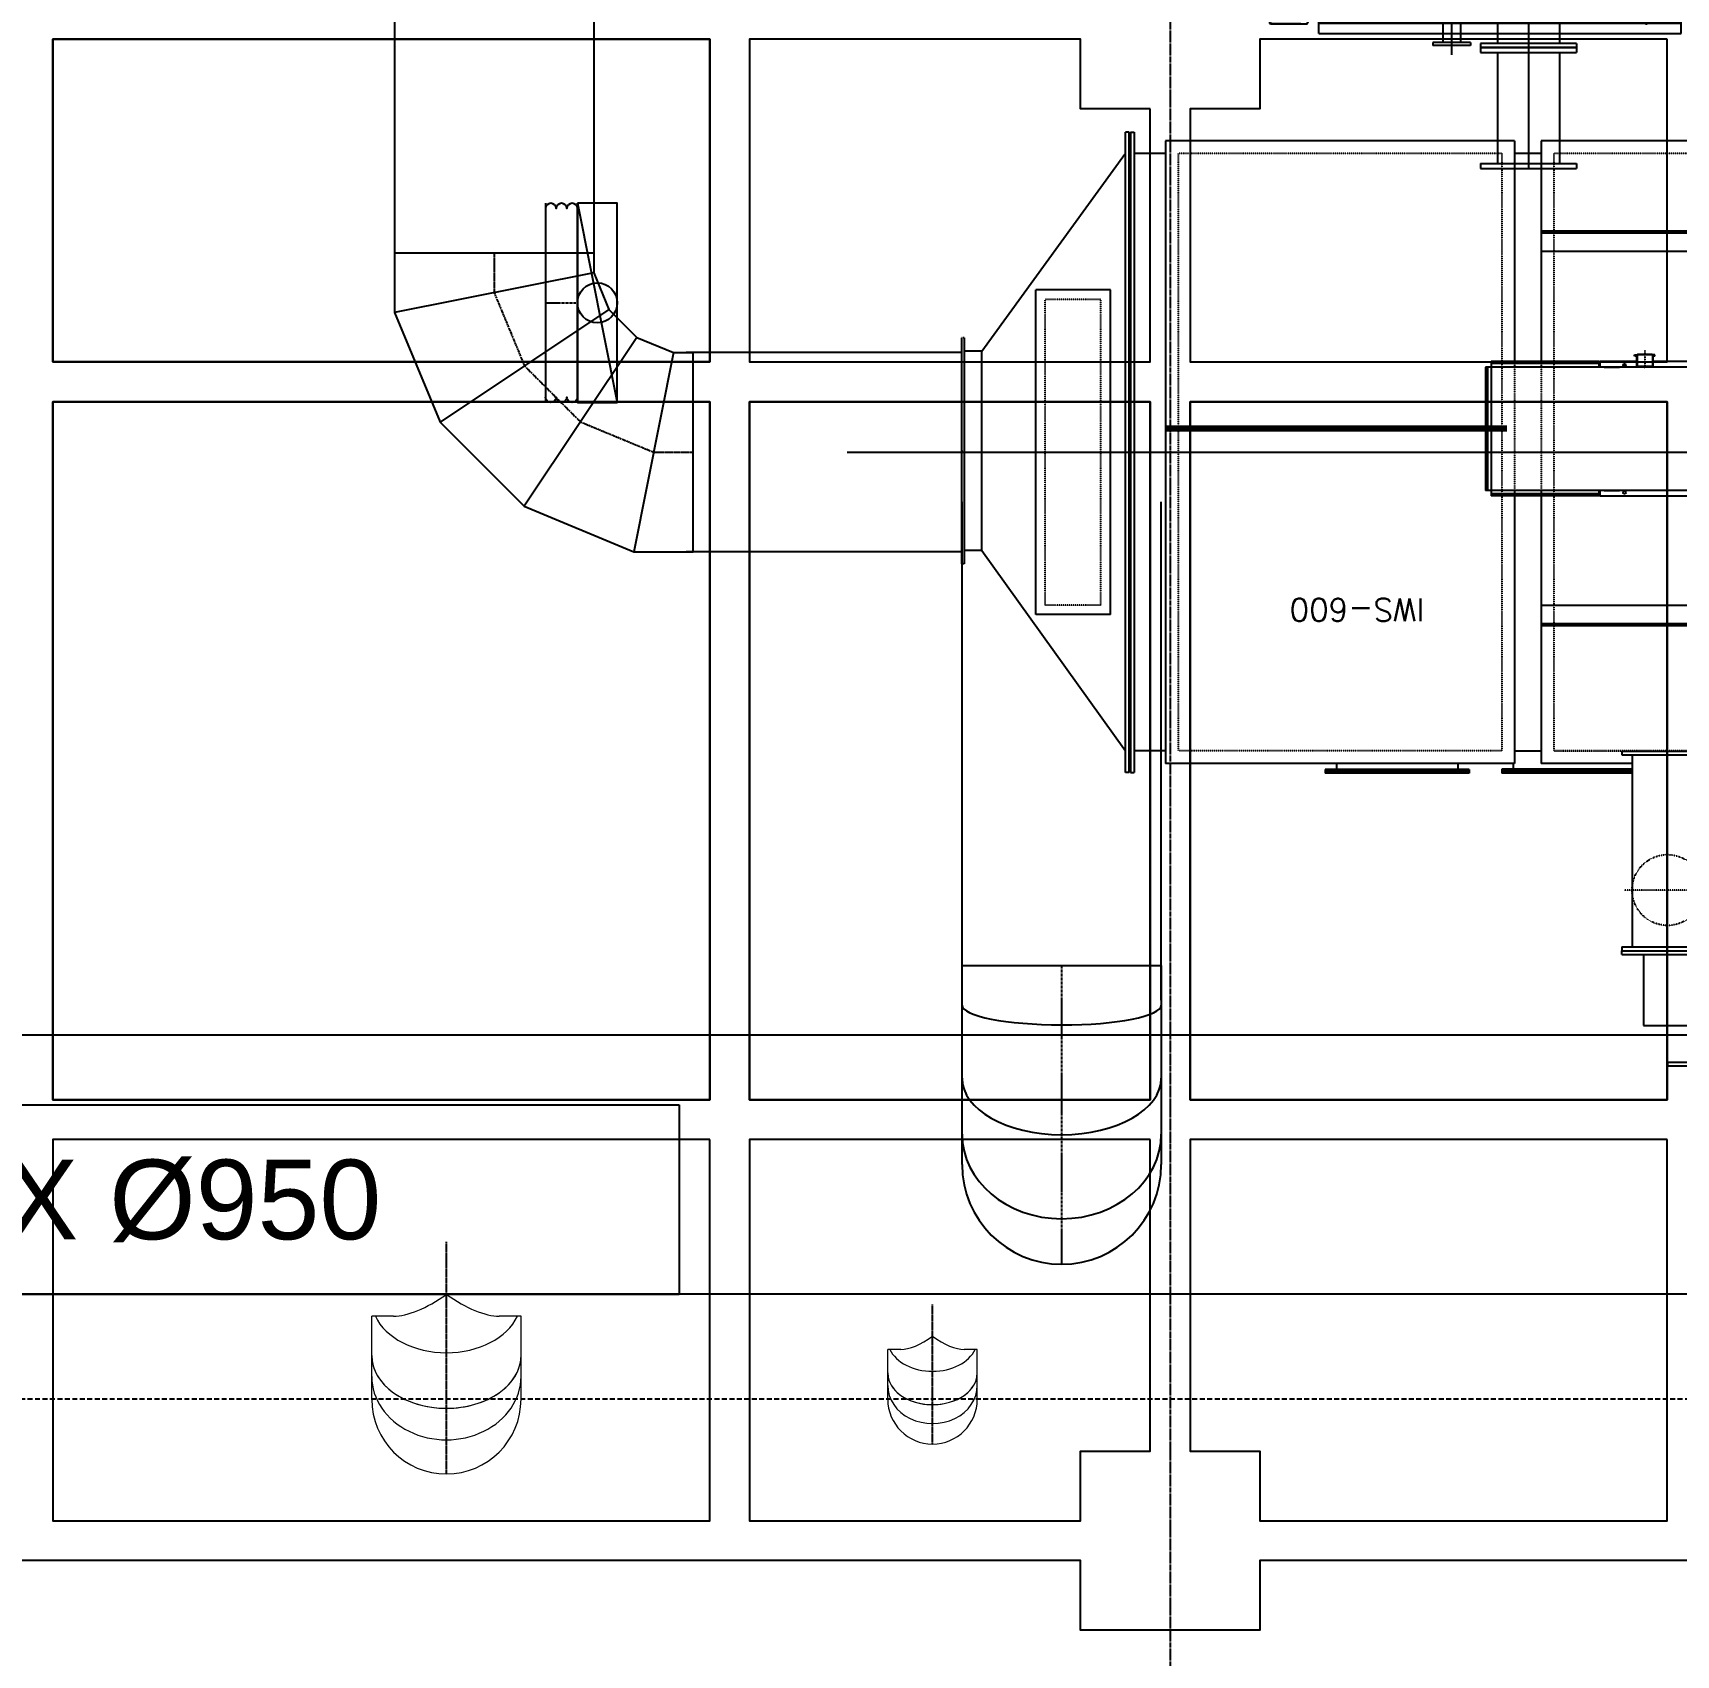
# Model space of a CAD drawing. Extents: x -3450 to 27857, y -1288 to 11880.
# Drawn here: x 20429 to 21254, y 9092 to 9907 of the extents above; entities that cross this region are included whole.
import ezdxf
from ezdxf.enums import TextEntityAlignment as Align

# ---------------------------------------------------------------- set-up
doc = ezdxf.new("R2010")
doc.units = 0
for name, pattern in [('188K-SM-03-F20-MECH-EQ-Y2257103$0$CENTER', [2, 1.25, -0.25, 0.25, -0.25]), ('188K-SM-03-F20-MECH-EQ-Y2257103$0$CENTER2', [1.125, 0.75, -0.125, 0.125, -0.125]), ('188K-SM-03-F20-MECH-EQ-Y2257103$0$HIDDEN', [0.375, 0.25, -0.125]), ('188K-SM-03-F20-MECH-EQ-Y2257103$0$HIDDEN2', [0.1875, 0.125, -0.0625]), ('188K-SM-03-F20-MECH-EQ-Y2257103$0$PHANTOM2', [1.25, 0.625, -0.125, 0.125, -0.125, 0.125, -0.125]), ('X-S-FAB-L20$0$COL-CEN-LIN', [3.25, 2.5, -0.25, 0.25, -0.25])]:
    doc.linetypes.add(name, pattern=pattern)
for name, color, linetype in [('188K-SM-03-F20-MECH-EQ-Y2257103$0$0-Block Center-Line', 1, '188K-SM-03-F20-MECH-EQ-Y2257103$0$CENTER'), ('188K-SM-03-F20-MECH-EQ-Y2257103$0$0-CF-AAS-CVD', 140, 'Continuous'), ('188K-SM-03-F20-MECH-EQ-Y2257103$0$0-CF-AAS-GEX', 5, 'Continuous'), ('188K-SM-03-F20-MECH-EQ-Y2257103$0$0-CF-AAS-SEX', 3, 'Continuous'), ('188K-SM-03-F20-MECH-EQ-Y2257103$0$01 Common', 7, 'Continuous'), ('188K-SM-03-F20-MECH-EQ-Y2257103$0$01 Hidden', 4, '188K-SM-03-F20-MECH-EQ-Y2257103$0$HIDDEN'), ('188K-SM-03-F20-MECH-EQ-Y2257103$0$01-COMMOM', 7, 'Continuous'), ('188K-SM-03-F20-MECH-EQ-Y2257103$0$02 Center', 1, '188K-SM-03-F20-MECH-EQ-Y2257103$0$CENTER'), ('188K-SM-03-F20-MECH-EQ-Y2257103$0$02 Hidden', 4, '188K-SM-03-F20-MECH-EQ-Y2257103$0$HIDDEN'), ('188K-SM-03-F20-MECH-EQ-Y2257103$0$02-CENTER', 1, '188K-SM-03-F20-MECH-EQ-Y2257103$0$CENTER'), ('188K-SM-03-F20-MECH-EQ-Y2257103$0$_150_M', 7, 'Continuous'), ('188K-SM-03-F20-MECH-EQ-Y2257103$0$Block Center-Line', 1, '188K-SM-03-F20-MECH-EQ-Y2257103$0$CENTER2'), ('188K-SM-03-F20-MECH-EQ-Y2257103$0$Dim1', 1, 'Continuous'), ('188K-SM-03-F20-MECH-EQ-Y2257103$0$S', 180, 'Continuous'), ('X-S-FAB-L20$0$BLOCK', 8, 'Continuous'), ('X-S-FAB-L20$0$CCL', 8, 'X-S-FAB-L20$0$COL-CEN-LIN'), ('X-S-FAB-L20$0$Steel Frame-188K', 8, 'Continuous')]:
    doc.layers.add(name, color=color, linetype=linetype)
doc.layers.add('188K-SM-03-F20-MECH-EQ-Y2257103$0$02-CenterLine', color=1, linetype='188K-SM-03-F20-MECH-EQ-Y2257103$0$CENTER', lineweight=13)
doc.layers.add('188K-SM-03-F20-MECH-EQ-Y2257103$0$1法蘭', color=2, linetype='Continuous', lineweight=25)
doc.styles.add('188K-SM-03-F20-MECH-EQ-Y2257103$0$ROMANS', font='ROMANS.SHX')
doc.styles.add('188K-SM-03-F20-MECH-EQ-Y2257103$0$Standard', font='arial.ttf')

# ---------------------------------------------------------------- blocks, each defined once
blk = doc.blocks.new('X-S-FAB-L20$0$FAB2-L05')
at = {"layer": 'X-S-FAB-L20$0$CCL'}
blk.add_line((-5160, 11005), (-5160, 0), dxfattribs=at)
blk = doc.blocks.new('X-S-FAB-L20$0$鋼棚_AAS')
at = {"layer": 'X-S-FAB-L20$0$Steel Frame-188K'}
blk.add_lwpolyline([(20040, 111.92), (19290, 111.92), (19290, 76.92), (19200, 76.92), (19200, 111.92), (18450, 111.92), (18450, 76.92), (18360, 76.92), (18360, 111.92), (17610, 111.92), (17610, 76.92), (17520, 76.92), (17520, 111.92), (16745, 111.92), (16745, 101.92), (16705, 101.92), (16705, 111.92), (15905, 111.92)], dxfattribs=at)
for points in [[(18173.81, 875.92), (17843.81, 875.92), (17843.81, 713.82), (18173.81, 713.82)], [(17843.81, 875.92), (18173.81, 875.92), (18173.81, 713.82), (17843.81, 713.82)], [(18395, 840.92), (18360, 840.92), (18360, 875.92), (18193.81, 875.92), (18193.81, 713.82), (18395, 713.82)], [(18654.71, 875.92), (18450, 875.92), (18450, 840.92), (18415, 840.92), (18415, 713.82), (18654.71, 713.82)], [(18173.81, 693.82), (17843.81, 693.82), (17843.81, 343.28), (18173.81, 343.28)], [(17843.81, 693.82), (18173.81, 693.82), (18173.81, 343.28), (17843.81, 343.28)], [(18395, 693.82), (18193.81, 693.82), (18193.81, 343.28), (18395, 343.28)], [(18193.81, 693.82), (18395, 693.82), (18395, 343.28), (18193.81, 343.28)], [(18654.71, 693.82), (18415, 693.82), (18415, 343.28), (18654.71, 343.28)], [(18415, 693.82), (18654.71, 693.82), (18654.71, 343.28), (18415, 343.28)], [(18173.81, 323.28), (17843.81, 323.28), (17843.81, 131.92), (18173.81, 131.92)], [(18395, 323.28), (18193.81, 323.28), (18193.81, 131.92), (18360, 131.92), (18360, 166.92), (18395, 166.92)], [(18654.71, 323.28), (18415, 323.28), (18415, 166.92), (18450, 166.92), (18450, 131.92), (18654.71, 131.92)]]:
    blk.add_lwpolyline(points, close=True, dxfattribs=at)
blk = doc.blocks.new('X-S-FAB-L20')
at = {"layer": 'X-S-FAB-L20$0$BLOCK'}
blk.add_blockref('X-S-FAB-L20$0$FAB2-L05', (26160, -720), dxfattribs=at)
at = {"layer": 'X-S-FAB-L20$0$Steel Frame-188K'}
blk.add_blockref('X-S-FAB-L20$0$鋼棚_AAS', (2595, 9028.08), dxfattribs=at)
blk = doc.blocks.new('*U600')
at = {"color": 0, "linetype": 'Continuous', "lineweight": 0, "extrusion": (1.22461e-16, 1, 2.22045e-16)}
for p, q in [((-37.5, -79.19), (-37.5, -37.5)), ((-26.52, -37.5), (-37.5, -37.5)), ((37.5, -37.5), (26.52, -37.5)), ((37.5, -79.19), (37.5, -37.5))]:
    blk.add_line(p, q, dxfattribs=at)
at = {"color": 0, "linetype": 'Continuous', "lineweight": 0}
blk.add_arc((0, -79.19), 37.5, 180, 0, dxfattribs=at)
for centre, major_axis, ratio, start_param, end_param in [((0, 0), (34.65, 34.65), 0.414214, 3.534292, 4.31969), ((0, 0), (-34.65, 34.65), 0.414214, 1.963495, 2.748894), ((0, -29.31), (-37.5, 0), 0.707107, 0.314089, 2.827503), ((0, -29.31), (-37.5, 0), 0.707107, 0.314089, 2.827503), ((0, -57.22), (-37.5, 0), 0.707107, 0, 3.141593), ((0, -57.22), (-37.5, 0), 0.707107, 0, 1.570796), ((0, -57.22), (-37.5, 0), 0.707107, 1.570796, 3.141593), ((0, -67.77), (-37.5, 0), 0.847759, 0, 3.141593)]:
    blk.add_ellipse(centre, major_axis=major_axis, ratio=ratio, start_param=start_param, end_param=end_param, dxfattribs=at)
at = {"layer": '188K-SM-03-F20-MECH-EQ-Y2257103$0$Block Center-Line'}
blk.add_line((0, -116.69), (0, 0), dxfattribs=at)
blk = doc.blocks.new('*U598')
at = {"color": 0, "linetype": 'Continuous', "lineweight": 0, "extrusion": (1.22461e-16, 1, 2.22045e-16)}
for p, q in [((-22.5, -47.51), (-22.5, -22.5)), ((-15.91, -22.5), (-22.5, -22.5)), ((22.5, -22.5), (15.91, -22.5)), ((22.5, -47.51), (22.5, -22.5))]:
    blk.add_line(p, q, dxfattribs=at)
at = {"color": 0, "linetype": 'Continuous', "lineweight": 0}
blk.add_arc((0, -47.51), 22.5, 180, 0, dxfattribs=at)
for centre, major_axis, ratio, start_param, end_param in [((0, 0), (20.79, 20.79), 0.414214, 3.534292, 4.31969), ((0, 0), (-20.79, 20.79), 0.414214, 1.963495, 2.748894), ((0, -17.58), (-22.5, 0), 0.707107, 0.314089, 2.827503), ((0, -17.58), (-22.5, 0), 0.707107, 0.314089, 2.827503), ((0, -34.33), (-22.5, 0), 0.707107, 0, 3.141593), ((0, -34.33), (-22.5, 0), 0.707107, 0, 1.570796), ((0, -40.66), (-22.5, 0), 0.847759, 0, 3.141593), ((0, -34.33), (-22.5, 0), 0.707107, 1.570796, 3.141593)]:
    blk.add_ellipse(centre, major_axis=major_axis, ratio=ratio, start_param=start_param, end_param=end_param, dxfattribs=at)
at = {"layer": '188K-SM-03-F20-MECH-EQ-Y2257103$0$Block Center-Line'}
blk.add_line((0, -70.01), (0, 0), dxfattribs=at)
blk = doc.blocks.new('*U737')
blk.add_line((-50, -10), (50, 10))
blk.add_lwpolyline([(-50, -10), (50, -10), (50, 10), (-50, 10)], close=True)
blk.add_circle((0, 0), 10)
blk = doc.blocks.new('*U738')
for p, q in [((0, 50), (0, -50)), ((16, -50), (16, 50))]:
    blk.add_line(p, q)
for points in [[(16, 47.33, 1), (10.67, 47.33, 1), (5.33, 47.33, 1), (0, 47.33)], [(16, -47.33, -1), (10.67, -47.33, -1), (5.33, -47.33, -1), (0, -47.33)]]:
    blk.add_lwpolyline(points, format="xyb")
at = {"layer": '188K-SM-03-F20-MECH-EQ-Y2257103$0$0-Block Center-Line'}
blk.add_line((0, 0), (16, 0), dxfattribs=at)
blk = doc.blocks.new('188K-SM-03-F20-MECH-EQ-Y2257103$0$80-f')
at = {"layer": '188K-SM-03-F20-MECH-EQ-Y2257103$0$1法蘭'}
for p, q in [((443299.7, 14906.7), (443299.7, 14715.7)), ((443299.7, 14906.7), (443325.7, 14906.7)), ((443325.7, 14906.7), (443325.7, 14715.7)), ((443325.7, 14865.2), (443353.7, 14865.2)), ((443353.7, 14865.2), (443353.7, 14757.2)), ((443299.7, 14715.7), (443325.7, 14715.7)), ((443325.7, 14757.2), (443353.7, 14757.2))]:
    blk.add_line(p, q, dxfattribs=at)
blk = doc.blocks.new('188K-SM-03-F20-MECH-EQ-Y2257103$0$A$C27867FC7')
at = {"layer": '188K-SM-03-F20-MECH-EQ-Y2257103$0$01 Common'}
for p, q in [((-140, -175), (-140, 175)), ((-100, 215), (100, 215)), ((140, 175), (140, -175)), ((-17.5, 76), (-17.5, 81)), ((17.5, 81), (-17.5, 81)), ((-17.5, 76), (-17.5, -76)), ((17.5, 76), (-17.5, 76)), ((17.5, 76), (17.5, 81)), ((17.5, 76), (17.5, -76)), ((-17.5, -81), (-17.5, -76)), ((17.5, -76), (-17.5, -76)), ((17.5, -81), (-17.5, -81)), ((17.5, -81), (17.5, -76)), ((100, -215), (-100, -215))]:
    blk.add_line(p, q, dxfattribs=at)
at = {"layer": '188K-SM-03-F20-MECH-EQ-Y2257103$0$01 Common', "extrusion": (0, 0, -1)}
for centre, start, end in [((100, 175), 0, 90), ((-100, 175), 90, 180), ((100, -175), 270, 0), ((-100, -175), 180, 270)]:
    blk.add_arc(centre, 40, start, end, dxfattribs=at)
at = {"layer": '188K-SM-03-F20-MECH-EQ-Y2257103$0$01 Hidden', "linetype": '188K-SM-03-F20-MECH-EQ-Y2257103$0$HIDDEN'}
for p, q in [((-135, -175), (-135, 175)), ((-130, -175), (-130, 175)), ((-125, -175), (-125, 175)), ((-100, 210), (100, 210)), ((-100, 205), (100, 205)), ((-100, 200), (100, 200)), ((125, 175), (125, -175)), ((130, 175), (130, -175)), ((135, 175), (135, -175)), ((17.5, 75), (-17.5, 75)), ((17.5, 70), (-17.5, 70)), ((17.5, -70), (-17.5, -70)), ((17.5, -75), (-17.5, -75)), ((100, -200), (-100, -200)), ((100, -205), (-100, -205)), ((100, -210), (-100, -210))]:
    blk.add_line(p, q, dxfattribs=at)
at = {"layer": '188K-SM-03-F20-MECH-EQ-Y2257103$0$01 Hidden', "linetype": '188K-SM-03-F20-MECH-EQ-Y2257103$0$HIDDEN', "extrusion": (0, 0, -1)}
for centre, radius, start, end in [((100, 175), 35, 0, 90), ((100, 175), 30, 0, 90), ((100, 175), 25, 0, 90), ((-100, 175), 35, 90, 180), ((-100, 175), 30, 90, 180), ((-100, 175), 25, 90, 180), ((100, -175), 35, 270, 0), ((100, -175), 30, 270, 0), ((100, -175), 25, 270, 0), ((-100, -175), 35, 180, 270), ((-100, -175), 30, 180, 270), ((-100, -175), 25, 180, 270)]:
    blk.add_arc(centre, radius, start, end, dxfattribs=at)
at = {"layer": '188K-SM-03-F20-MECH-EQ-Y2257103$0$02 Center'}
for p, q in [((0, -258), (0, 258)), ((-182, 0), (182, 0))]:
    blk.add_line(p, q, dxfattribs=at)
blk = doc.blocks.new('*U229')
at = {"layer": '188K-SM-03-F20-MECH-EQ-Y2257103$0$S', "linetype": 'Continuous', "ltscale": 2}
blk.add_circle((0, 0), 7.5, dxfattribs=at)
blk = doc.blocks.new('*U230')
at = {"layer": '188K-SM-03-F20-MECH-EQ-Y2257103$0$Dim1', "color": 0, "linetype": 'ByBlock', "lineweight": -2, "transparency": 16777216}
blk.add_blockref('*U229', (38621.6, 5305.6), dxfattribs=at)
for p, rotation in [((38661.3, 5345.3), 270), ((38701, 5305.6), 180), ((38661.3, 5265.9), 90)]:
    blk.add_blockref('*U229', p, dxfattribs=dict(at, rotation=rotation))
blk = doc.blocks.new('*U231')
at = {"layer": '188K-SM-03-F20-MECH-EQ-Y2257103$0$S', "linetype": 'Continuous', "ltscale": 2}
blk.add_circle((0, 0), 7.5, dxfattribs=at)
blk = doc.blocks.new('*U232')
at = {"layer": '188K-SM-03-F20-MECH-EQ-Y2257103$0$Dim1', "color": 0, "linetype": 'ByBlock', "lineweight": -2, "transparency": 16777216}
blk.add_blockref('*U231', (25233.4, 2969.8), dxfattribs=at)
for p, rotation in [((25263.5, 3000), 270), ((25293.7, 2969.8), 180), ((25263.5, 2939.7), 90.00000000000001)]:
    blk.add_blockref('*U231', p, dxfattribs=dict(at, rotation=rotation))
blk = doc.blocks.new('188K-SM-03-F20-MECH-EQ-Y2257103$0$A3-CVD-PUMP')
for p, q in [((3011.1, 605.9), (3011.1, -144.1)), ((3461.1, 605.9), (3011.1, 605.9)), ((3461.1, -144.1), (3461.1, 605.9)), ((3011.1, -144.1), (3461.1, -144.1))]:
    blk.add_line(p, q)
for centre in [(3086.1, 235.9), (3386.1, 235.9), (3086.1, -64.1), (3386.1, -64.1)]:
    blk.add_circle(centre, 7.5)
at = {"layer": '188K-SM-03-F20-MECH-EQ-Y2257103$0$01-COMMOM'}
for p, q in [((3011.1, 165.9), (3131.1, 165.9)), ((3131.1, -49.1), (3131.1, 185.9)), ((3341.1, 185.9), (3131.1, 185.9)), ((3341.1, 185.9), (3341.1, -49.1)), ((3461.1, 165.9), (3341.1, 165.9)), ((3341.1, -49.1), (3131.1, -49.1))]:
    blk.add_line(p, q, dxfattribs=at)
for centre in [(3026.1, 590.9), (3166.1, 590.9), (3306.1, 590.9), (3446.1, 590.9), (3026.1, 470.9), (3446.1, 470.9), (3026.1, 350.9), (3446.1, 350.9), (3026.1, 230.9), (3446.1, 230.9), (3026.1, 110.9), (3446.1, 110.9), (3026.1, -9.1), (3446.1, -9.1), (3026.1, -129.1), (3166.1, -129.1), (3306.1, -129.1), (3446.1, -129.1)]:
    blk.add_circle(centre, 6, dxfattribs=at)
at = {"layer": '188K-SM-03-F20-MECH-EQ-Y2257103$0$02 Hidden'}
for p, q in [((3066.1, 150.9), (3066.1, 180.9)), ((3131.1, 180.9), (3066.1, 180.9)), ((3131.1, 165.9), (3066.1, 165.9)), ((3341.1, 180.9), (3406.1, 180.9)), ((3341.1, 165.9), (3406.1, 165.9)), ((3406.1, 150.9), (3406.1, 180.9)), ((3131.1, 150.9), (3066.1, 150.9)), ((3341.1, 150.9), (3406.1, 150.9))]:
    blk.add_line(p, q, dxfattribs=at)
blk.add_lwpolyline([(3411.1, 555.9), (3061.1, 555.9), (3061.1, -94.1), (3411.1, -94.1)], close=True, dxfattribs=at)
at = {"layer": '188K-SM-03-F20-MECH-EQ-Y2257103$0$02-CENTER'}
for p, q in [((3170.1, 621.6), (3170.1, 370.2)), ((3044.4, 495.9), (3295.9, 495.9)), ((3086.1, 253.9), (3086.1, 217.9)), ((3386.1, 253.9), (3386.1, 217.9)), ((3070.4, 235.9), (3101.9, 235.9)), ((3368, 235.9), (3404.3, 235.9)), ((3068, -64.1), (3104.3, -64.1)), ((3086.1, -82.1), (3086.1, -46.1)), ((3368, -64.1), (3404.3, -64.1)), ((3386.1, -82.1), (3386.1, -46.1))]:
    blk.add_line(p, q, dxfattribs=at)
at = {"layer": '188K-SM-03-F20-MECH-EQ-Y2257103$0$02-CenterLine', "ltscale": 0.1}
for p, q in [((3014.1, 590.9), (3038.1, 590.9)), ((3026.1, 578.9), (3026.1, 602.9)), ((3154.1, 590.9), (3178.1, 590.9)), ((3166.1, 578.9), (3166.1, 602.9)), ((3294.1, 590.9), (3318.1, 590.9)), ((3306.1, 578.9), (3306.1, 602.9)), ((3458.1, 590.9), (3434.1, 590.9)), ((3446.1, 578.9), (3446.1, 602.9)), ((3014.1, 470.9), (3038.1, 470.9)), ((3026.1, 458.9), (3026.1, 482.9)), ((3458.1, 470.9), (3434.1, 470.9)), ((3446.1, 458.9), (3446.1, 482.9)), ((3014.1, 350.9), (3038.1, 350.9)), ((3026.1, 338.9), (3026.1, 362.9)), ((3458.1, 350.9), (3434.1, 350.9)), ((3446.1, 338.9), (3446.1, 362.9)), ((3014.1, 230.9), (3038.1, 230.9)), ((3026.1, 218.9), (3026.1, 242.9)), ((3458.1, 230.9), (3434.1, 230.9)), ((3446.1, 218.9), (3446.1, 242.9)), ((3014.1, 110.9), (3038.1, 110.9)), ((3026.1, 98.9), (3026.1, 122.9)), ((3458.1, 110.9), (3434.1, 110.9)), ((3446.1, 98.9), (3446.1, 122.9)), ((3026.1, -21.1), (3026.1, 2.9)), ((3446.1, -21.1), (3446.1, 2.9)), ((3014.1, -9.1), (3038.1, -9.1)), ((3458.1, -9.1), (3434.1, -9.1)), ((3014.1, -129.1), (3038.1, -129.1)), ((3026.1, -117.1), (3026.1, -141.1)), ((3154.1, -129.1), (3178.1, -129.1)), ((3166.1, -117.1), (3166.1, -141.1)), ((3294.1, -129.1), (3318.1, -129.1)), ((3306.1, -117.1), (3306.1, -141.1)), ((3458.1, -129.1), (3434.1, -129.1)), ((3446.1, -117.1), (3446.1, -141.1))]:
    blk.add_line(p, q, dxfattribs=at)
at = {"layer": '188K-SM-03-F20-MECH-EQ-Y2257103$0$_150_M', "extrusion": (0, 0, -1)}
blk.add_circle((-3170.1, 495.9), 58.7, dxfattribs=at)
blk = doc.blocks.new('188K-SM-03-F20-MECH-EQ-Y2257103$0$A$C0CB66949')
at = {"linetype": 'Continuous', "ltscale": 2}
for p, q in [((241.5, 0), (-241.5, 0)), ((-241.5, -24), (-241.5, 0)), ((241.5, -24), (-241.5, -24)), ((-156, -583), (-156, -24)), ((156, -583), (156, -24)), ((241.5, -24), (241.5, 0)), ((241.5, -583), (-241.5, -583)), ((-241.5, -607), (-241.5, -583)), ((241.5, -607), (-241.5, -607)), ((-241.5, -607), (241.5, -607)), ((-241.5, -627), (-241.5, -607)), ((-241.5, -627), (241.5, -627)), ((-156, -737), (-156, -627)), ((156, -737), (156, -627)), ((241.5, -607), (241.5, -583)), ((241.5, -627), (241.5, -607)), ((291.5, -617), (481.5, -617)), ((291.5, -633), (291.5, -617)), ((291.5, -633), (481.5, -633)), ((341.5, -737), (341.5, -633)), ((431.5, -737), (431.5, -633)), ((481.5, -633), (481.5, -617)), ((1085.2, -782.4), (1085.2, -972.4)), ((1085.2, -782.4), (1101.2, -782.4)), ((1101.2, -782.4), (1101.2, -972.4)), ((993.2, -832.4), (1085.2, -832.4)), ((993.2, -922.4), (1085.2, -922.4)), ((1085.2, -972.4), (1101.2, -972.4)), ((1089.2, -1285), (993.2, -1285)), ((1089.2, -1309), (993.2, -1309)), ((1089.2, -1342), (1089.2, -1252)), ((1101.2, -1252), (1089.2, -1252)), ((1101.2, -1342), (1101.2, -1252)), ((1101.2, -1342), (1089.2, -1342)), ((1089.2, -1492), (1089.2, -1402)), ((1101.2, -1402), (1089.2, -1402)), ((1101.2, -1492), (1101.2, -1402)), ((1089.2, -1435), (993.2, -1435)), ((1089.2, -1459), (993.2, -1459)), ((1101.2, -1492), (1089.2, -1492))]:
    blk.add_line(p, q, dxfattribs=at)
for p, q in [((0, -607), (0, 0)), ((0, -766.9), (0, -552.9)), ((386.5, -754.3), (386.5, -571.2)), ((1053.2, -677), (-766.8, -677)), ((-766.8, -677), (-766.8, -1577)), ((1053.2, -677), (1053.2, -1577)), ((1083, -739.8), (1167.9, -739.8)), ((1083, -747), (1083, -739.8)), ((1111.1, -731.7), (1104.8, -739.8)), ((1111.1, -739.8), (1111.1, -728.9)), ((1289.6, -726.1), (1113.8, -726.1)), ((1123.9, -726.1), (1123.9, -720.5)), ((1127.5, -726.1), (1127.5, -720.5)), ((1131.1, -726.1), (1131.1, -720.5)), ((1143.8, -737.1), (1289.6, -737.1)), ((1143.8, -739.8), (1143.8, -737.1)), ((1167.9, -747), (1167.9, -739.8)), ((1180.9, -737.1), (1277.7, -772.3)), ((1196.8, -737.1), (1279.6, -767.2)), ((1300.5, -735.4), (1300.5, -727.8)), ((-714.8, -745), (-766.8, -745)), ((1053.2, -745), (993.2, -745)), ((1083, -747), (1167.9, -747)), ((1103.7, -808), (1147.2, -808)), ((1103.7, -954.6), (1103.7, -808)), ((1115.1, -808), (1115.1, -747)), ((1135.8, -808), (1135.8, -747)), ((1147.2, -808), (1147.2, -954.6)), ((1277.7, -772.3), (1279.6, -767.2)), ((878.8, -877.4), (1147, -877.4)), ((1150.7, -881.3), (1301.7, -881.3)), ((1147.2, -954.6), (1103.7, -954.6)), ((1141.3, -1297), (993.2, -1297)), ((243.2, -1672.2), (243.2, -1440.1)), ((1141.3, -1447), (993.2, -1447)), ((-706.8, -1509), (-766.8, -1509)), ((1053.2, -1509), (993.2, -1509)), ((1053.2, -1577), (-766.8, -1577)), ((-16.8, -1610), (503.2, -1610)), ((-16.8, -1610), (-16.8, -1640)), ((-16.8, -1625), (503.2, -1625)), ((-16.8, -1640), (503.2, -1640)), ((38.2, -1577), (38.2, -1610)), ((448.2, -1577), (448.2, -1610)), ((503.2, -1610), (503.2, -1640))]:
    blk.add_line(p, q)
at = {"ltscale": 350}
for p, q in [((1053.2, -729), (-766.8, -729)), ((1053.2, -737), (-766.8, -737)), ((-706.8, -737), (-706.8, -1517)), ((-496.7, -882), (-496.7, -737)), ((-491.7, -887), (-491.7, -737)), ((993.2, -737), (993.2, -1517)), ((-714.8, -745), (-714.8, -1509)), ((1001.2, -745), (1001.2, -1509)), ((-706.8, -882), (-496.7, -882)), ((-706.8, -887), (-491.7, -887)), ((1053.2, -1517), (-766.8, -1517)), ((1053.2, -1525), (-766.8, -1525))]:
    blk.add_line(p, q, dxfattribs=at)
at = {"ltscale": 3}
for p, q in [((-591.8, -720.3), (-591.8, -957.9)), ((-710.6, -817), (-388, -817)), ((243.2, -747.4), (243.2, -985)), ((124.4, -844.2), (362, -844.2)), ((-591.8, -1047.3), (-591.8, -1229)), ((-682.7, -1138.2), (-501, -1138.2)), ((-591.8, -1347.3), (-591.8, -1529)), ((-682.7, -1438.2), (-501, -1438.2))]:
    blk.add_line(p, q, dxfattribs=at)
at = {"linetype": 'Continuous', "ltscale": 2}
for centre, radius in [((-591.8, -817), 77.5), ((-591.8, -817), 30), ((243.2, -844.2), 54), ((243.2, -844.2), 17.5), ((-591.8, -1138.2), 45), ((-591.8, -1138.2), 11.5), ((-591.8, -1438.2), 45), ((-591.8, -1438.2), 11.5)]:
    blk.add_circle(centre, radius, dxfattribs=at)
at = {"ltscale": 0.1}
blk.add_circle((243.2, -844.2), 39.7, dxfattribs=at)
at = {"ltscale": 3}
for centre in [(-591.8, -1138.2), (-591.8, -1438.2)]:
    blk.add_circle(centre, 30.1, dxfattribs=at)
for centre, radius, start, end in [((1113.8, -728.9), 2.73, 90, 180), ((1290.4, -758), 31.8, 71.48806, 91.4052), ((1290.4, -705.2), 31.8, 268.5948, 288.51194)]:
    blk.add_arc(centre, radius, start, end)
for name, p in [('188K-SM-03-F20-MECH-EQ-Y2257103$0$A3-CVD-PUMP', (-3398, -1357.9)), ('188K-SM-03-F20-MECH-EQ-Y2257103$0$A3-CVD-PUMP', (-2588, -1357.9)), ('188K-SM-03-F20-MECH-EQ-Y2257103$0$A$C27867FC7', (243.2, -1217))]:
    blk.add_blockref(name, p)
at = {"rotation": 45.00000000000001}
for name, p in [('*U230', (-23342.9, -31933.4)), ('*U232', (-16355.9, -21102.1)), ('*U232', (-16355.9, -21402.1))]:
    blk.add_blockref(name, p, dxfattribs=at)
at = {"xscale": -1, "rotation": 180}
blk.add_blockref('188K-SM-03-F20-MECH-EQ-Y2257103$0$80-f', (-442234, 13929.9), dxfattribs=at)
blk = doc.blocks.new('188K-SM-03-F20-MECH-EQ-Y2257103$0$A$C47867157')
at = {"linetype": 'Continuous'}
for p, q in [((5455.2, 3082.5), (5048.8, 3082.5)), ((5455.2, 3063.4), (5048.8, 3063.4)), ((5455.2, 3063.4), (5455.2, 3082.5)), ((5575.8, 2879.3), (4928.1, 2879.3)), ((5575.8, 2523.7), (5575.8, 2879.3)), ((5633, 1520.7), (5633, 2485.6)), ((5683.8, 2523.7), (5683.8, 2504.6)), ((5683.8, 2485.6), (5683.8, 2504.6)), ((5633, 1612.8), (6287, 1612.8)), ((5633, 1603.3), (6287, 1603.3)), ((5633, 1593.7), (6287, 1593.7)), ((6229.9, 1565.2), (6229.9, 1593.7)), ((6287, 1593.7), (6287, 1612.8)), ((6451, 1613), (7174.9, 1613)), ((6451, 1594), (6451, 1613)), ((6451, 1603.5), (7174.9, 1603.5)), ((6451, 1594), (7174.9, 1594)), ((6508.2, 1565.4), (6508.2, 1594)), ((7117.8, 1565.4), (7117.8, 1594)), ((7174.9, 1594), (7174.9, 1613)), ((5683.8, 1520.7), (5226.6, 1520.7)), ((5683.8, 1501.7), (5226.6, 1501.7)), ((5633, 1565.2), (6090.2, 1565.2)), ((5683.8, 1501.7), (5683.8, 1520.7)), ((6090.1, 220.3), (6090.2, 1564.5)), ((6090.2, 1501.7), (6223.5, 1501.7)), ((6223.4, 220.3), (6223.5, 1564.5)), ((6223.5, 1565.2), (7976.1, 1565.2)), ((7976.1, -1562.2), (7976.1, 1564.5)), ((7976.1, 1501), (8133.8, 1501)), ((5074.1, 872.8), (6090.1, 872.8)), ((5074.1, 863.2), (6090.1, 863.2)), ((5074.1, 771.2), (6090.1, 771.2)), ((8898.6, 494.7), (8985.7, 494.7)), ((4874.1, 193), (6369.5, 193)), ((5772.6, 193), (5696.4, 193)), ((5772.6, 193), (5721.8, 193)), ((5798, 221.6), (5798, 193)), ((5798, 220.3), (6340.9, 220.3)), ((5798, 210.8), (6340.9, 210.8)), ((6340.9, -453.4), (6340.9, 220.3)), ((6360, -426.1), (6360, 193)), ((6369.5, -426.1), (6369.5, 193)), ((6261.5, -105.7), (7976.1, -105.7)), ((6261.5, -115.2), (7976.1, -115.2)), ((6261.5, -118.4), (7976.1, -118.4)), ((6261.5, -127.9), (7976.1, -127.9)), ((4874.1, -426.1), (6369.5, -426.1)), ((5518.7, -480.5), (5528.1, -480.5)), ((5518.7, -480.5), (5518.7, -486.9)), ((5518.7, -483.7), (5531.3, -483.7)), ((5518.7, -486.9), (5530, -486.9)), ((5528.1, -480.5), (5528.1, -426.1)), ((5530, -486.9), (5533.2, -490.1)), ((5531.3, -483.7), (5531.3, -429.3)), ((5531.3, -429.3), (5607.5, -429.3)), ((5531.3, -483.7), (5534.5, -486.9)), ((5533.2, -490.1), (5605.6, -490.1)), ((5534.5, -486.9), (5604.3, -486.9)), ((5607.5, -483.7), (5604.3, -486.9)), ((5608.8, -486.9), (5605.6, -490.1)), ((5607.5, -483.7), (5607.5, -429.3)), ((5607.5, -483.7), (5619.3, -483.7)), ((5620.1, -486.9), (5608.8, -486.9)), ((5610.7, -480.5), (5610.7, -426.1)), ((5610.7, -480.5), (5619.3, -480.5)), ((5620.1, -480.5), (5620.1, -486.9)), ((5772.6, -426.1), (5696.4, -426.1)), ((5798, -426.1), (5798, -454.7)), ((5798, -443.9), (6340.9, -443.9)), ((5798, -453.4), (6340.9, -453.4)), ((6090.1, -1562.2), (6090.1, -453.4)), ((6223.4, -1562.2), (6223.4, -453.4)), ((8898.6, -505.3), (8985.7, -505.3)), ((4820.1, -1006.7), (6090.1, -1006.7)), ((4820.1, -1098.8), (6090.1, -1098.8)), ((4820.1, -1108.3), (6090.1, -1108.3)), ((4820.1, -1561.5), (6090.1, -1561.5)), ((6090.1, -1498), (6223.4, -1498)), ((6223.4, -1561.5), (7976.1, -1561.5)), ((7976.1, -1498.7), (8133.7, -1498.7)), ((8159.1, -1606.6), (8178.1, -1606.6))]:
    blk.add_line(p, q, dxfattribs=at)
at = {"linetype": '188K-SM-03-F20-MECH-EQ-Y2257103$0$CENTER2'}
for p, q in [((5455.2, 2577), (5455.2, 1395.5)), ((4916.6, 2199.8), (5674.5, 2199.8))]:
    blk.add_line(p, q, dxfattribs=at)
for p, q in [((5683.8, 2523.7), (5226.6, 2523.7)), ((5683.8, 2504.6), (5226.6, 2504.6)), ((5683.8, 2504.6), (5226.6, 2504.6)), ((5683.8, 2485.6), (5226.6, 2485.6)), ((8133.7, -1606.6), (8133.8, 1609)), ((8152.8, 1609), (8133.8, 1609)), ((8152.7, -1606.6), (8152.8, 1609)), ((8159.2, 1609), (8159.1, -1606.6)), ((8159.1, -1606.6), (8159.2, 1608)), ((8159.2, 1609), (8178.2, 1609)), ((8178.2, 1609), (8178.1, -1606.6)), ((8898.6, 494.7), (8178.2, 1500)), ((8253.1, 816.8), (8253.1, -814.3)), ((8253.1, 816.8), (8628, 816.8)), ((8628, 816.8), (8628, -814.3)), ((8985.7, 562.6), (8985.7, -573.3)), ((8999, 562.6), (8999, -573.3)), ((8898.6, 494.7), (8898.6, -505.3)), ((5074.1, 221.6), (5794.8, 221.6)), ((5794.8, 189.8), (5794.8, 221.6)), ((9576, 1.3), (-604.1, 1.3)), ((5074.1, -454.7), (5528.1, -454.7)), ((5610.7, -454.7), (5794.8, -454.7)), ((5794.8, -454.7), (5794.8, -422.9)), ((8898.6, -505.3), (8178.1, -1499.7)), ((8253.1, -814.3), (8628, -814.3)), ((8152.7, -1606.6), (8133.7, -1606.6))]:
    blk.add_line(p, q)
at = {"linetype": '188K-SM-03-F20-MECH-EQ-Y2257103$0$HIDDEN2'}
for p, q in [((4883.7, 1501.7), (6026.7, 1501.7)), ((4883.7, 1501), (6026.7, 1501)), ((6026.6, -1498.7), (6026.7, 1501)), ((6286.9, -1498.7), (6287, 1501)), ((6287, 1501), (7912.6, 1501)), ((7912.6, -1498.7), (7912.6, 1501)), ((8301.1, 768.9), (8580.1, 768.9)), ((8301.1, 768.9), (8301.1, -766.3)), ((8580.1, 768.9), (8580.1, -766.3)), ((6090.1, -453.4), (6090.1, 220.3)), ((6223.4, -453.4), (6223.4, 220.3)), ((8301.1, -766.3), (8580.1, -766.3)), ((4883.6, -1498.7), (6026.6, -1498.7)), ((6286.9, -1498.7), (7912.6, -1498.7))]:
    blk.add_line(p, q, dxfattribs=at)
at = {"linetype": '188K-SM-03-F20-MECH-EQ-Y2257103$0$PHANTOM2'}
for p, q in [((8985.7, 562.6), (8999, 562.6)), ((8985.7, -573.3), (8999, -573.3))]:
    blk.add_line(p, q, dxfattribs=at)
at = {"linetype": '188K-SM-03-F20-MECH-EQ-Y2257103$0$HIDDEN'}
blk.add_line((5569.4, -511.5), (5569.4, -416.6), dxfattribs=at)
at = {"linetype": '188K-SM-03-F20-MECH-EQ-Y2257103$0$HIDDEN2'}
blk.add_circle((5455.2, 2199.8), 177.8, dxfattribs=at)
for centre in [(5671, 203.9), (5671, -436.9)]:
    blk.add_circle(centre, 6.35)
at = {"linetype": '188K-SM-03-F20-MECH-EQ-Y2257103$0$PHANTOM2'}
blk.add_point((8999, -5.1), dxfattribs=at)
at = {"linetype": 'Continuous'}
blk.add_blockref('188K-SM-03-F20-MECH-EQ-Y2257103$0$A$C0CB66949', (6152.9, -1423.7), dxfattribs=at)
at = {"linetype": 'Continuous', "style": '188K-SM-03-F20-MECH-EQ-Y2257103$0$ROMANS'}
blk.add_text('IWS-600', height=114.3, dxfattribs=at).set_placement((6676.9, 735.9))
blk = doc.blocks.new('*U582')
for p, q in [((-100, 150), (-100, 50)), ((-90.05, 50), (-70.16, 150)), ((-71.68, 42.39), (-15.03, 127.16)), ((-57.61, 28.32), (27.16, 84.97)), ((-50, 9.95), (50, 29.84)), ((-50, 0), (50, 0))]:
    blk.add_line(p, q)
for points in [[(50, 0), (50, 29.84), (27.16, 84.97), (-15.03, 127.16), (-70.16, 150), (-100, 150)], [(-50, 0), (-50, 9.95), (-57.61, 28.32), (-71.68, 42.39), (-90.05, 50), (-100, 50)]]:
    blk.add_lwpolyline(points)
at = {"layer": '188K-SM-03-F20-MECH-EQ-Y2257103$0$Block Center-Line'}
blk.add_lwpolyline([(0, 0), (0, 19.89), (-15.22, 56.65), (-43.35, 84.78), (-80.11, 100), (-100, 100)], dxfattribs=at)
blk = doc.blocks.new('188K-SM-03-F20-MECH-EQ-Y2257103$0$CVD-2')
at = {"layer": '188K-SM-03-F20-MECH-EQ-Y2257103$0$0-CF-AAS-CVD'}
for p, q in [((20654.17, 9963.98), (20654.17, 9796.56)), ((20754.17, 9963.98), (20754.17, 9796.56)), ((20939.08, 9746.56), (20800.63, 9746.56)), ((20939.08, 9646.56), (20800.63, 9646.56))]:
    blk.add_line(p, q, dxfattribs=at)
blk.add_blockref('*U738', (20729.98, 9771.55))
at = {"rotation": 270}
blk.add_blockref('*U737', (20755.98, 9771.56), dxfattribs=at)
at = {"layer": '188K-SM-03-F20-MECH-EQ-Y2257103$0$0-CF-AAS-CVD', "xscale": 0.1, "yscale": 0.1, "zscale": 0.1, "rotation": 180}
blk.add_blockref('188K-SM-03-F20-MECH-EQ-Y2257103$0$A$C47867157', (21838.99, 9696.68), dxfattribs=at)
at = {"layer": '188K-SM-03-F20-MECH-EQ-Y2257103$0$0-CF-AAS-CVD', "rotation": 180}
blk.add_blockref('*U582', (20704.17, 9796.56), dxfattribs=at)
blk = doc.blocks.new('*U743')
for p, q in [((59.98, 49.99), (159.98, 50.04)), ((159.98, 50.04), (160.02, -49.96)), ((160.02, -49.96), (60.02, -50.01))]:
    blk.add_line(p, q)
blk.add_arc((60, -0.01), 50, 90.02673, 270.02673)
for centre, ratio in [((75.22, 0), 0.847759), ((103.35, 0.01), 0.566454), ((140.11, 0.03), 0.198912)]:
    blk.add_ellipse(centre, major_axis=(0.02, -50), ratio=ratio, start_param=3.141593, end_param=6.283185)
at = {"layer": '188K-SM-03-F20-MECH-EQ-Y2257103$0$0-Block Center-Line'}
blk.add_line((160, 0.04), (10, -0.03), dxfattribs=at)
blk = doc.blocks.new('188K-SM-03-F20-MECH-EQ-Y2257103')
at = {"color": 2, "linetype": '188K-SM-03-F20-MECH-EQ-Y2257103$0$HIDDEN', "ltscale": 10}
blk.add_line((25119.888, 9221), (2597.07, 9221), dxfattribs=at)
at = {"layer": '188K-SM-03-F20-MECH-EQ-Y2257103$0$0-CF-AAS-CVD'}
for p, q in [((20895.52, 9421.314), (20895.52, 9671.555)), ((20995.52, 9421.314), (20995.52, 9671.555)), ((24545.966, 9403.814, -0.004), (19677.891, 9403.814, -0.004)), ((24545.966, 9273.814, -0.004), (19677.891, 9273.814, -0.004))]:
    blk.add_line(p, q, dxfattribs=at)
at = {"layer": '188K-SM-03-F20-MECH-EQ-Y2257103$0$0-CF-AAS-SEX'}
for p, q in [((19596.482, 9368.814, -0.004), (20753.373, 9368.814, -0.004)), ((20753.373, 9368.814, -0.004), (20753.373, 9273.814, -0.004)), ((19596.482, 9273.814, -0.004), (20753.373, 9273.814, -0.004))]:
    blk.add_line(p, q, dxfattribs=at)
blk.add_blockref('188K-SM-03-F20-MECH-EQ-Y2257103$0$CVD-2', (-43.672, 0))
at = {"layer": '188K-SM-03-F20-MECH-EQ-Y2257103$0$0-CF-AAS-CVD', "rotation": 89.97326998849451}
blk.add_blockref('*U743', (20945.482, 9278.814, -0.004), dxfattribs=at)
at = {"layer": '188K-SM-03-F20-MECH-EQ-Y2257103$0$0-CF-AAS-GEX'}
for name, p in [('*U600', (20636.497, 9300.187)), ('*U598', (20880.655, 9268.512))]:
    blk.add_blockref(name, p, dxfattribs=at)
at = {"layer": '188K-SM-03-F20-MECH-EQ-Y2257103$0$0-CF-AAS-SEX', "style": '188K-SM-03-F20-MECH-EQ-Y2257103$0$Standard'}
blk.add_text('SEX %%C950', height=40, dxfattribs=at).set_placement((20339.807, 9321.314), align=Align.MIDDLE_LEFT)

msp = doc.modelspace()

# ---------------------------------------------------------------- block references
for name in ['X-S-FAB-L20', '188K-SM-03-F20-MECH-EQ-Y2257103']:
    msp.add_blockref(name, (0, 0))

doc.saveas('drawing.dxf')
